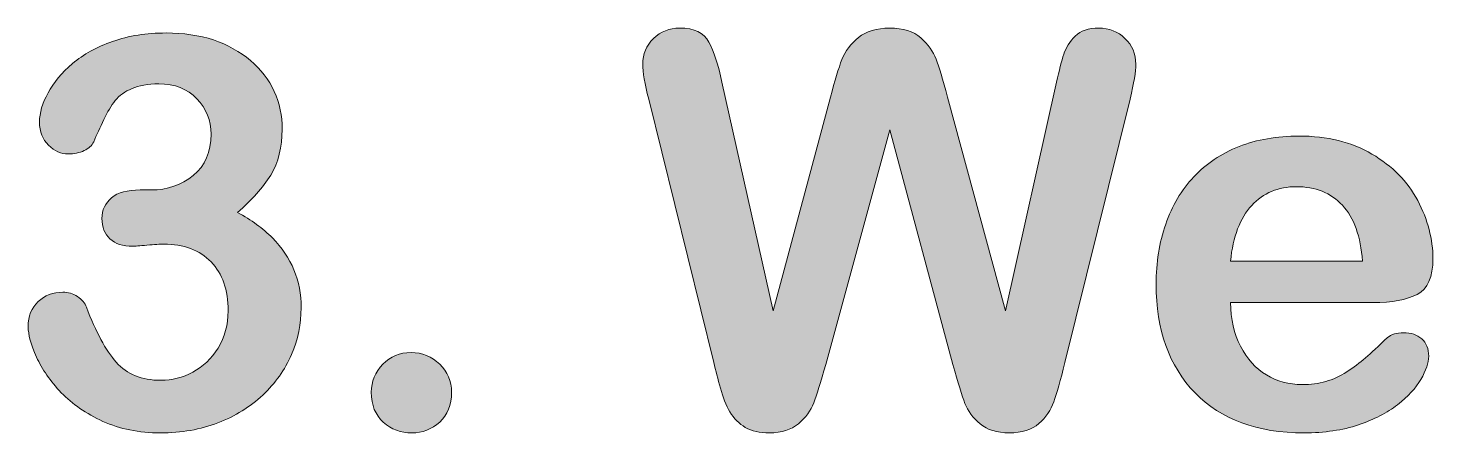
# Model space of a CAD drawing. Header units: millimetres. Extents: x 190 to 440, y -221 to -136.
# Drawn here: x 200.96 to 211.85, y -182.23 to -179.09 of the extents above; entities that cross this region are included whole.
import ezdxf

# ---------------------------------------------------------------- set-up
doc = ezdxf.new("R2010")
doc.units = ezdxf.units.MM
doc.header["$MEASUREMENT"] = 0
doc.layers.add('Layer 1', color=7, linetype='Continuous')

# ---------------------------------------------------------------- blocks, each defined once
blk = doc.blocks.new('block 5')
at = {"layer": 'Layer 1', "true_color": 0x231f20}
h = blk.add_hatch(color=250, dxfattribs=at)
h.dxf.hatch_style = 2
edge = h.paths.add_edge_path()
edge.add_spline(control_points=[(208.129, -181.697), (208.129, -181.697), (207.639, -179.88), (207.639, -179.88), (207.639, -179.88), (207.143, -181.697), (207.143, -181.697), (207.104, -181.835), (207.074, -181.934), (207.051, -181.994), (207.028, -182.053), (206.989, -182.107), (206.932, -182.155), (206.876, -182.202), (206.801, -182.226), (206.707, -182.226), (206.631, -182.226), (206.569, -182.212), (206.52, -182.184), (206.471, -182.155), (206.431, -182.115), (206.401, -182.064), (206.371, -182.012), (206.346, -181.951), (206.327, -181.88), (206.307, -181.809), (206.29, -181.743), (206.275, -181.682), (206.275, -181.682), (205.771, -179.642), (205.771, -179.642), (205.74, -179.524), (205.725, -179.433), (205.725, -179.371), (205.725, -179.293), (205.753, -179.227), (205.808, -179.173), (205.863, -179.119), (205.931, -179.092), (206.012, -179.092), (206.124, -179.092), (206.199, -179.128), (206.238, -179.2), (206.276, -179.272), (206.31, -179.376), (206.339, -179.512), (206.339, -179.512), (206.736, -181.281), (206.736, -181.281), (206.736, -181.281), (207.18, -179.626), (207.18, -179.626), (207.213, -179.499), (207.243, -179.402), (207.269, -179.336), (207.295, -179.27), (207.338, -179.213), (207.397, -179.165), (207.457, -179.117), (207.537, -179.092), (207.639, -179.092), (207.743, -179.092), (207.823, -179.118), (207.88, -179.168), (207.937, -179.218), (207.977, -179.273), (207.999, -179.332), (208.021, -179.391), (208.051, -179.489), (208.088, -179.626), (208.088, -179.626), (208.536, -181.281), (208.536, -181.281), (208.536, -181.281), (208.933, -179.512), (208.933, -179.512), (208.952, -179.42), (208.971, -179.347), (208.988, -179.295), (209.005, -179.243), (209.035, -179.196), (209.077, -179.154), (209.119, -179.113), (209.18, -179.092), (209.26, -179.092), (209.34, -179.092), (209.408, -179.119), (209.463, -179.172), (209.519, -179.225), (209.547, -179.292), (209.547, -179.371), (209.547, -179.428), (209.532, -179.518), (209.502, -179.642), (209.502, -179.642), (208.997, -181.682), (208.997, -181.682), (208.963, -181.82), (208.934, -181.921), (208.911, -181.985), (208.889, -182.049), (208.85, -182.106), (208.796, -182.154), (208.741, -182.202), (208.664, -182.226), (208.565, -182.226), (208.472, -182.226), (208.396, -182.203), (208.34, -182.156), (208.283, -182.109), (208.244, -182.056), (208.222, -181.998), (208.2, -181.939), (208.169, -181.839), (208.129, -181.697)], knot_values=[0, 0, 0, 0, 1, 1, 1, 2, 2, 2, 3, 3, 3, 4, 4, 4, 5, 5, 5, 6, 6, 6, 7, 7, 7, 8, 8, 8, 9, 9, 9, 10, 10, 10, 11, 11, 11, 12, 12, 12, 13, 13, 13, 14, 14, 14, 15, 15, 15, 16, 16, 16, 17, 17, 17, 18, 18, 18, 19, 19, 19, 20, 20, 20, 21, 21, 21, 22, 22, 22, 23, 23, 23, 24, 24, 24, 25, 25, 25, 26, 26, 26, 27, 27, 27, 28, 28, 28, 29, 29, 29, 30, 30, 30, 31, 31, 31, 32, 32, 32, 33, 33, 33, 34, 34, 34, 35, 35, 35, 36, 36, 36, 37, 37, 37, 38, 38, 38, 38], degree=3, periodic=1)
h = blk.add_hatch(color=250, dxfattribs=at)
h.dxf.hatch_style = 2
edge = h.paths.add_edge_path()
edge.add_spline(control_points=[(201.913, -180.345), (202.04, -180.345), (202.149, -180.308), (202.241, -180.233), (202.333, -180.159), (202.379, -180.052), (202.379, -179.913), (202.379, -179.807), (202.342, -179.716), (202.269, -179.639), (202.196, -179.563), (202.097, -179.524), (201.973, -179.524), (201.889, -179.524), (201.82, -179.536), (201.766, -179.56), (201.711, -179.583), (201.668, -179.614), (201.636, -179.653), (201.605, -179.691), (201.575, -179.741), (201.547, -179.801), (201.518, -179.862), (201.492, -179.919), (201.469, -179.973), (201.455, -180.002), (201.43, -180.025), (201.395, -180.041), (201.359, -180.058), (201.317, -180.066), (201.271, -180.066), (201.215, -180.066), (201.165, -180.044), (201.119, -179.999), (201.072, -179.954), (201.049, -179.894), (201.049, -179.82), (201.049, -179.748), (201.071, -179.673), (201.115, -179.594), (201.158, -179.514), (201.221, -179.439), (201.305, -179.367), (201.388, -179.296), (201.492, -179.238), (201.616, -179.195), (201.74, -179.151), (201.878, -179.13), (202.031, -179.13), (202.165, -179.13), (202.287, -179.148), (202.397, -179.184), (202.507, -179.221), (202.603, -179.274), (202.684, -179.343), (202.766, -179.411), (202.827, -179.491), (202.868, -179.582), (202.91, -179.673), (202.93, -179.771), (202.93, -179.876), (202.93, -180.014), (202.9, -180.132), (202.841, -180.23), (202.781, -180.329), (202.695, -180.425), (202.583, -180.519), (202.691, -180.577), (202.781, -180.643), (202.855, -180.717), (202.929, -180.792), (202.984, -180.874), (203.021, -180.964), (203.059, -181.054), (203.077, -181.152), (203.077, -181.257), (203.077, -181.382), (203.052, -181.503), (203.002, -181.62), (202.951, -181.738), (202.877, -181.842), (202.78, -181.934), (202.682, -182.025), (202.566, -182.097), (202.431, -182.149), (202.297, -182.2), (202.148, -182.226), (201.986, -182.226), (201.82, -182.226), (201.672, -182.196), (201.541, -182.137), (201.41, -182.078), (201.303, -182.004), (201.218, -181.915), (201.133, -181.826), (201.069, -181.734), (201.026, -181.639), (200.982, -181.544), (200.961, -181.465), (200.961, -181.403), (200.961, -181.323), (200.986, -181.259), (201.038, -181.21), (201.09, -181.161), (201.154, -181.137), (201.231, -181.137), (201.27, -181.137), (201.307, -181.148), (201.343, -181.171), (201.379, -181.194), (201.402, -181.221), (201.413, -181.253), (201.485, -181.444), (201.562, -181.586), (201.644, -181.679), (201.726, -181.772), (201.841, -181.819), (201.99, -181.819), (202.075, -181.819), (202.158, -181.798), (202.237, -181.756), (202.316, -181.714), (202.382, -181.651), (202.433, -181.569), (202.485, -181.486), (202.511, -181.39), (202.511, -181.281), (202.511, -181.12), (202.467, -180.994), (202.379, -180.902), (202.29, -180.81), (202.168, -180.765), (202.011, -180.765), (201.983, -180.765), (201.94, -180.767), (201.882, -180.773), (201.825, -180.778), (201.787, -180.781), (201.771, -180.781), (201.695, -180.781), (201.636, -180.762), (201.595, -180.724), (201.554, -180.686), (201.533, -180.634), (201.533, -180.566), (201.533, -180.5), (201.558, -180.447), (201.608, -180.406), (201.657, -180.365), (201.731, -180.345), (201.829, -180.345), (201.829, -180.345), (201.913, -180.345), (201.913, -180.345)], knot_values=[0, 0, 0, 0, 1, 1, 1, 2, 2, 2, 3, 3, 3, 4, 4, 4, 5, 5, 5, 6, 6, 6, 7, 7, 7, 8, 8, 8, 9, 9, 9, 10, 10, 10, 11, 11, 11, 12, 12, 12, 13, 13, 13, 14, 14, 14, 15, 15, 15, 16, 16, 16, 17, 17, 17, 18, 18, 18, 19, 19, 19, 20, 20, 20, 21, 21, 21, 22, 22, 22, 23, 23, 23, 24, 24, 24, 25, 25, 25, 26, 26, 26, 27, 27, 27, 28, 28, 28, 29, 29, 29, 30, 30, 30, 31, 31, 31, 32, 32, 32, 33, 33, 33, 34, 34, 34, 35, 35, 35, 36, 36, 36, 37, 37, 37, 38, 38, 38, 39, 39, 39, 40, 40, 40, 41, 41, 41, 42, 42, 42, 43, 43, 43, 44, 44, 44, 45, 45, 45, 46, 46, 46, 47, 47, 47, 48, 48, 48, 49, 49, 49, 50, 50, 50, 51, 51, 51, 51], degree=3, periodic=1)
h = blk.add_hatch(color=250, dxfattribs=at)
h.dxf.hatch_style = 2
edge = h.paths.add_edge_path()
edge.add_spline(control_points=[(211.385, -181.217), (211.385, -181.217), (210.281, -181.217), (210.281, -181.217), (210.282, -181.346), (210.308, -181.459), (210.358, -181.556), (210.409, -181.654), (210.476, -181.728), (210.559, -181.778), (210.642, -181.827), (210.734, -181.852), (210.835, -181.852), (210.902, -181.852), (210.964, -181.844), (211.02, -181.828), (211.076, -181.812), (211.13, -181.788), (211.182, -181.754), (211.234, -181.72), (211.283, -181.684), (211.327, -181.645), (211.371, -181.607), (211.428, -181.554), (211.498, -181.488), (211.527, -181.463), (211.569, -181.451), (211.622, -181.451), (211.68, -181.451), (211.727, -181.467), (211.763, -181.498), (211.799, -181.53), (211.817, -181.575), (211.817, -181.633), (211.817, -181.684), (211.797, -181.743), (211.757, -181.812), (211.717, -181.88), (211.657, -181.945), (211.576, -182.008), (211.495, -182.071), (211.394, -182.123), (211.272, -182.164), (211.15, -182.205), (211.01, -182.226), (210.851, -182.226), (210.489, -182.226), (210.207, -182.123), (210.006, -181.916), (209.805, -181.709), (209.704, -181.429), (209.704, -181.075), (209.704, -180.908), (209.729, -180.753), (209.779, -180.611), (209.828, -180.468), (209.901, -180.346), (209.996, -180.244), (210.091, -180.142), (210.208, -180.064), (210.347, -180.009), (210.486, -179.955), (210.641, -179.928), (210.81, -179.928), (211.031, -179.928), (211.22, -179.974), (211.377, -180.067), (211.535, -180.16), (211.653, -180.28), (211.732, -180.428), (211.81, -180.575), (211.85, -180.725), (211.85, -180.878), (211.85, -181.02), (211.809, -181.112), (211.728, -181.154), (211.647, -181.196), (211.532, -181.217), (211.385, -181.217)], knot_values=[0, 0, 0, 0, 1, 1, 1, 2, 2, 2, 3, 3, 3, 4, 4, 4, 5, 5, 5, 6, 6, 6, 7, 7, 7, 8, 8, 8, 9, 9, 9, 10, 10, 10, 11, 11, 11, 12, 12, 12, 13, 13, 13, 14, 14, 14, 15, 15, 15, 16, 16, 16, 17, 17, 17, 18, 18, 18, 19, 19, 19, 20, 20, 20, 21, 21, 21, 22, 22, 22, 23, 23, 23, 24, 24, 24, 25, 25, 25, 26, 26, 26, 26], degree=3, periodic=1)
edge = h.paths.add_edge_path()
edge.add_spline(control_points=[(210.281, -180.897), (210.281, -180.897), (211.304, -180.897), (211.304, -180.897), (211.29, -180.704), (211.238, -180.56), (211.148, -180.464), (211.058, -180.368), (210.939, -180.32), (210.791, -180.32), (210.651, -180.32), (210.535, -180.369), (210.445, -180.466), (210.355, -180.563), (210.3, -180.707), (210.281, -180.897)], knot_values=[0, 0, 0, 0, 1, 1, 1, 2, 2, 2, 3, 3, 3, 4, 4, 4, 5, 5, 5, 5], degree=3, periodic=1)
h = blk.add_hatch(color=250, dxfattribs=at)
h.dxf.hatch_style = 2
edge = h.paths.add_edge_path()
edge.add_spline(control_points=[(203.935, -182.226), (203.85, -182.226), (203.776, -182.199), (203.714, -182.143), (203.652, -182.088), (203.621, -182.011), (203.621, -181.912), (203.621, -181.828), (203.65, -181.755), (203.71, -181.695), (203.769, -181.634), (203.842, -181.604), (203.929, -181.604), (204.016, -181.604), (204.09, -181.634), (204.151, -181.694), (204.212, -181.754), (204.243, -181.826), (204.243, -181.912), (204.243, -182.01), (204.212, -182.087), (204.151, -182.142), (204.09, -182.198), (204.018, -182.226), (203.935, -182.226)], knot_values=[0, 0, 0, 0, 1, 1, 1, 2, 2, 2, 3, 3, 3, 4, 4, 4, 5, 5, 5, 6, 6, 6, 7, 7, 7, 8, 8, 8, 8], degree=3, periodic=1)
at = {"layer": 'Layer 1', "lineweight": 0}
for points, knots in [([(208.129, -181.697), (208.129, -181.697), (207.639, -179.88), (207.639, -179.88), (207.639, -179.88), (207.143, -181.697), (207.143, -181.697), (207.104, -181.835), (207.074, -181.934), (207.051, -181.994), (207.028, -182.053), (206.989, -182.107), (206.932, -182.155), (206.876, -182.202), (206.801, -182.226), (206.707, -182.226), (206.631, -182.226), (206.569, -182.212), (206.52, -182.184), (206.471, -182.155), (206.431, -182.115), (206.401, -182.064), (206.371, -182.012), (206.346, -181.951), (206.327, -181.88), (206.307, -181.809), (206.29, -181.743), (206.275, -181.682), (206.275, -181.682), (205.771, -179.642), (205.771, -179.642), (205.74, -179.524), (205.725, -179.433), (205.725, -179.371), (205.725, -179.293), (205.753, -179.227), (205.808, -179.173), (205.863, -179.119), (205.931, -179.092), (206.012, -179.092), (206.124, -179.092), (206.199, -179.128), (206.238, -179.2), (206.276, -179.272), (206.31, -179.376), (206.339, -179.512), (206.339, -179.512), (206.736, -181.281), (206.736, -181.281), (206.736, -181.281), (207.18, -179.626), (207.18, -179.626), (207.213, -179.499), (207.243, -179.402), (207.269, -179.336), (207.295, -179.27), (207.338, -179.213), (207.397, -179.165), (207.457, -179.117), (207.537, -179.092), (207.639, -179.092), (207.743, -179.092), (207.823, -179.118), (207.88, -179.168), (207.937, -179.218), (207.977, -179.273), (207.999, -179.332), (208.021, -179.391), (208.051, -179.489), (208.088, -179.626), (208.088, -179.626), (208.536, -181.281), (208.536, -181.281), (208.536, -181.281), (208.933, -179.512), (208.933, -179.512), (208.952, -179.42), (208.971, -179.347), (208.988, -179.295), (209.005, -179.243), (209.035, -179.196), (209.077, -179.154), (209.119, -179.113), (209.18, -179.092), (209.26, -179.092), (209.34, -179.092), (209.408, -179.119), (209.463, -179.172), (209.519, -179.225), (209.547, -179.292), (209.547, -179.371), (209.547, -179.428), (209.532, -179.518), (209.502, -179.642), (209.502, -179.642), (208.997, -181.682), (208.997, -181.682), (208.963, -181.82), (208.934, -181.921), (208.911, -181.985), (208.889, -182.049), (208.85, -182.106), (208.796, -182.154), (208.741, -182.202), (208.664, -182.226), (208.565, -182.226), (208.472, -182.226), (208.396, -182.203), (208.34, -182.156), (208.283, -182.109), (208.244, -182.056), (208.222, -181.998), (208.2, -181.939), (208.169, -181.839), (208.129, -181.697)], [0, 0, 0, 0, 1, 1, 1, 2, 2, 2, 3, 3, 3, 4, 4, 4, 5, 5, 5, 6, 6, 6, 7, 7, 7, 8, 8, 8, 9, 9, 9, 10, 10, 10, 11, 11, 11, 12, 12, 12, 13, 13, 13, 14, 14, 14, 15, 15, 15, 16, 16, 16, 17, 17, 17, 18, 18, 18, 19, 19, 19, 20, 20, 20, 21, 21, 21, 22, 22, 22, 23, 23, 23, 24, 24, 24, 25, 25, 25, 26, 26, 26, 27, 27, 27, 28, 28, 28, 29, 29, 29, 30, 30, 30, 31, 31, 31, 32, 32, 32, 33, 33, 33, 34, 34, 34, 35, 35, 35, 36, 36, 36, 37, 37, 37, 38, 38, 38, 38]), ([(201.913, -180.345), (202.04, -180.345), (202.149, -180.308), (202.241, -180.233), (202.333, -180.159), (202.379, -180.052), (202.379, -179.913), (202.379, -179.807), (202.342, -179.716), (202.269, -179.639), (202.196, -179.563), (202.097, -179.524), (201.973, -179.524), (201.889, -179.524), (201.82, -179.536), (201.766, -179.56), (201.711, -179.583), (201.668, -179.614), (201.636, -179.653), (201.605, -179.691), (201.575, -179.741), (201.547, -179.801), (201.518, -179.862), (201.492, -179.919), (201.469, -179.973), (201.455, -180.002), (201.43, -180.025), (201.395, -180.041), (201.359, -180.058), (201.317, -180.066), (201.271, -180.066), (201.215, -180.066), (201.165, -180.044), (201.119, -179.999), (201.072, -179.954), (201.049, -179.894), (201.049, -179.82), (201.049, -179.748), (201.071, -179.673), (201.115, -179.594), (201.158, -179.514), (201.221, -179.439), (201.305, -179.367), (201.388, -179.296), (201.492, -179.238), (201.616, -179.195), (201.74, -179.151), (201.878, -179.13), (202.031, -179.13), (202.165, -179.13), (202.287, -179.148), (202.397, -179.184), (202.507, -179.221), (202.603, -179.274), (202.684, -179.343), (202.766, -179.411), (202.827, -179.491), (202.868, -179.582), (202.91, -179.673), (202.93, -179.771), (202.93, -179.876), (202.93, -180.014), (202.9, -180.132), (202.841, -180.23), (202.781, -180.329), (202.695, -180.425), (202.583, -180.519), (202.691, -180.577), (202.781, -180.643), (202.855, -180.717), (202.929, -180.792), (202.984, -180.874), (203.021, -180.964), (203.059, -181.054), (203.077, -181.152), (203.077, -181.257), (203.077, -181.382), (203.052, -181.503), (203.002, -181.62), (202.951, -181.738), (202.877, -181.842), (202.78, -181.934), (202.682, -182.025), (202.566, -182.097), (202.431, -182.149), (202.297, -182.2), (202.148, -182.226), (201.986, -182.226), (201.82, -182.226), (201.672, -182.196), (201.541, -182.137), (201.41, -182.078), (201.303, -182.004), (201.218, -181.915), (201.133, -181.826), (201.069, -181.734), (201.026, -181.639), (200.982, -181.544), (200.961, -181.465), (200.961, -181.403), (200.961, -181.323), (200.986, -181.259), (201.038, -181.21), (201.09, -181.161), (201.154, -181.137), (201.231, -181.137), (201.27, -181.137), (201.307, -181.148), (201.343, -181.171), (201.379, -181.194), (201.402, -181.221), (201.413, -181.253), (201.485, -181.444), (201.562, -181.586), (201.644, -181.679), (201.726, -181.772), (201.841, -181.819), (201.99, -181.819), (202.075, -181.819), (202.158, -181.798), (202.237, -181.756), (202.316, -181.714), (202.382, -181.651), (202.433, -181.569), (202.485, -181.486), (202.511, -181.39), (202.511, -181.281), (202.511, -181.12), (202.467, -180.994), (202.379, -180.902), (202.29, -180.81), (202.168, -180.765), (202.011, -180.765), (201.983, -180.765), (201.94, -180.767), (201.882, -180.773), (201.825, -180.778), (201.787, -180.781), (201.771, -180.781), (201.695, -180.781), (201.636, -180.762), (201.595, -180.724), (201.554, -180.686), (201.533, -180.634), (201.533, -180.566), (201.533, -180.5), (201.558, -180.447), (201.608, -180.406), (201.657, -180.365), (201.731, -180.345), (201.829, -180.345), (201.829, -180.345), (201.913, -180.345), (201.913, -180.345)], [0, 0, 0, 0, 1, 1, 1, 2, 2, 2, 3, 3, 3, 4, 4, 4, 5, 5, 5, 6, 6, 6, 7, 7, 7, 8, 8, 8, 9, 9, 9, 10, 10, 10, 11, 11, 11, 12, 12, 12, 13, 13, 13, 14, 14, 14, 15, 15, 15, 16, 16, 16, 17, 17, 17, 18, 18, 18, 19, 19, 19, 20, 20, 20, 21, 21, 21, 22, 22, 22, 23, 23, 23, 24, 24, 24, 25, 25, 25, 26, 26, 26, 27, 27, 27, 28, 28, 28, 29, 29, 29, 30, 30, 30, 31, 31, 31, 32, 32, 32, 33, 33, 33, 34, 34, 34, 35, 35, 35, 36, 36, 36, 37, 37, 37, 38, 38, 38, 39, 39, 39, 40, 40, 40, 41, 41, 41, 42, 42, 42, 43, 43, 43, 44, 44, 44, 45, 45, 45, 46, 46, 46, 47, 47, 47, 48, 48, 48, 49, 49, 49, 50, 50, 50, 51, 51, 51, 51]), ([(211.385, -181.217), (211.385, -181.217), (210.281, -181.217), (210.281, -181.217), (210.282, -181.346), (210.308, -181.459), (210.358, -181.556), (210.409, -181.654), (210.476, -181.728), (210.559, -181.778), (210.642, -181.827), (210.734, -181.852), (210.835, -181.852), (210.902, -181.852), (210.964, -181.844), (211.02, -181.828), (211.076, -181.812), (211.13, -181.788), (211.182, -181.754), (211.234, -181.72), (211.283, -181.684), (211.327, -181.645), (211.371, -181.607), (211.428, -181.554), (211.498, -181.488), (211.527, -181.463), (211.569, -181.451), (211.622, -181.451), (211.68, -181.451), (211.727, -181.467), (211.763, -181.498), (211.799, -181.53), (211.817, -181.575), (211.817, -181.633), (211.817, -181.684), (211.797, -181.743), (211.757, -181.812), (211.717, -181.88), (211.657, -181.945), (211.576, -182.008), (211.495, -182.071), (211.394, -182.123), (211.272, -182.164), (211.15, -182.205), (211.01, -182.226), (210.851, -182.226), (210.489, -182.226), (210.207, -182.123), (210.006, -181.916), (209.805, -181.709), (209.704, -181.429), (209.704, -181.075), (209.704, -180.908), (209.729, -180.753), (209.779, -180.611), (209.828, -180.468), (209.901, -180.346), (209.996, -180.244), (210.091, -180.142), (210.208, -180.064), (210.347, -180.009), (210.486, -179.955), (210.641, -179.928), (210.81, -179.928), (211.031, -179.928), (211.22, -179.974), (211.377, -180.067), (211.535, -180.16), (211.653, -180.28), (211.732, -180.428), (211.81, -180.575), (211.85, -180.725), (211.85, -180.878), (211.85, -181.02), (211.809, -181.112), (211.728, -181.154), (211.647, -181.196), (211.532, -181.217), (211.385, -181.217)], [0, 0, 0, 0, 1, 1, 1, 2, 2, 2, 3, 3, 3, 4, 4, 4, 5, 5, 5, 6, 6, 6, 7, 7, 7, 8, 8, 8, 9, 9, 9, 10, 10, 10, 11, 11, 11, 12, 12, 12, 13, 13, 13, 14, 14, 14, 15, 15, 15, 16, 16, 16, 17, 17, 17, 18, 18, 18, 19, 19, 19, 20, 20, 20, 21, 21, 21, 22, 22, 22, 23, 23, 23, 24, 24, 24, 25, 25, 25, 26, 26, 26, 26]), ([(210.281, -180.897), (210.281, -180.897), (211.304, -180.897), (211.304, -180.897), (211.29, -180.704), (211.238, -180.56), (211.148, -180.464), (211.058, -180.368), (210.939, -180.32), (210.791, -180.32), (210.651, -180.32), (210.535, -180.369), (210.445, -180.466), (210.355, -180.563), (210.3, -180.707), (210.281, -180.897)], [0, 0, 0, 0, 1, 1, 1, 2, 2, 2, 3, 3, 3, 4, 4, 4, 5, 5, 5, 5]), ([(203.935, -182.226), (203.85, -182.226), (203.776, -182.199), (203.714, -182.143), (203.652, -182.088), (203.621, -182.011), (203.621, -181.912), (203.621, -181.828), (203.65, -181.755), (203.71, -181.695), (203.769, -181.634), (203.842, -181.604), (203.929, -181.604), (204.016, -181.604), (204.09, -181.634), (204.151, -181.694), (204.212, -181.754), (204.243, -181.826), (204.243, -181.912), (204.243, -182.01), (204.212, -182.087), (204.151, -182.142), (204.09, -182.198), (204.018, -182.226), (203.935, -182.226)], [0, 0, 0, 0, 1, 1, 1, 2, 2, 2, 3, 3, 3, 4, 4, 4, 5, 5, 5, 6, 6, 6, 7, 7, 7, 8, 8, 8, 8])]:
    blk.add_open_spline(points, degree=3, knots=knots, dxfattribs=at)

msp = doc.modelspace()

# ---------------------------------------------------------------- block references
at = {"layer": 'Layer 1'}
msp.add_blockref('block 5', (0, 0), dxfattribs=at)

doc.saveas('drawing.dxf')
